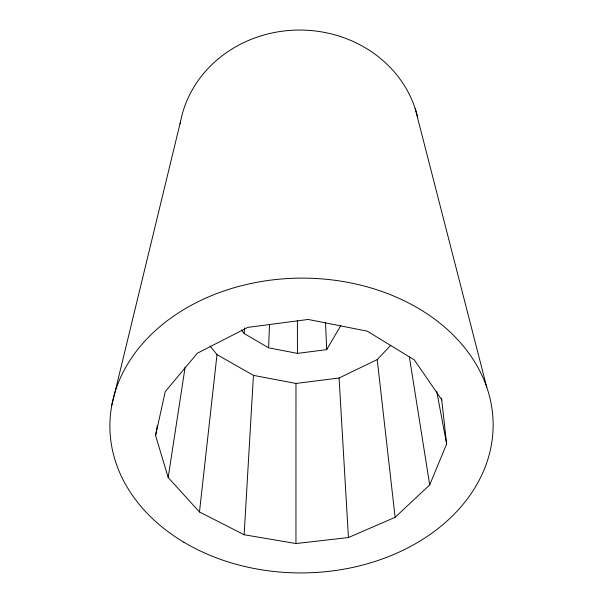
<?xml version="1.0" encoding="UTF-8"?>
<svg xmlns="http://www.w3.org/2000/svg" width="603" height="603" viewBox="0 0 603 603"><rect width="100%" height="100%" fill="white"/><g stroke="black" fill="none" stroke-linecap="round" stroke-linejoin="round"><path stroke-width="0.9" d="M441.532 398.184L446.635 443.974L429.713 484.895L395.116 517.314L348.436 537.544L295.952 543.544L295.975 383.455L253.441 375.383L217.005 354.609L209.98 345.918M340.929 325.386L326.705 349.627L297.445 353.396L268.599 347.81L269.518 324.376M295.952 543.544L244.14 534.748L253.441 375.383M268.599 347.81L244.132 333.534L244.554 327.919M244.14 534.748L199.48 511.97L217.005 354.609M199.48 511.97L168.177 477.538L185.136 367.084M168.177 477.538L155.589 435.494L157.398 425.334M155.589 435.494L165.222 391.679L197.339 353.237L247.818 327.384L308.186 319.454L367.302 331.175L414.412 359.991L441.893 400.023M111.857 405.028L180.606 121.248M295.975 383.455L339.082 377.998L377.214 359.592L390.842 345.263M241.283 329.886L244.132 333.534M415.166 108.465L486.772 387.314M436.723 391.362L446.635 443.974M409.384 357.104L429.713 484.895M377.214 359.592L395.116 517.314M339.082 377.998L348.436 537.544M325.522 322.409L326.705 349.627M297.385 320.427L297.445 353.396M180.116 123.947A120.819 110.583 -0.4 0 1 296.02 30.105A120.819 110.583 -0.4 0 1 417.668 117.359M183.779 542.165A191.626 147.403 -0.4 0 0 491.317 445.27A191.626 147.403 -0.4 0 0 229.457 289.146A191.626 147.403 -0.4 0 0 183.779 542.165"/></g></svg>
